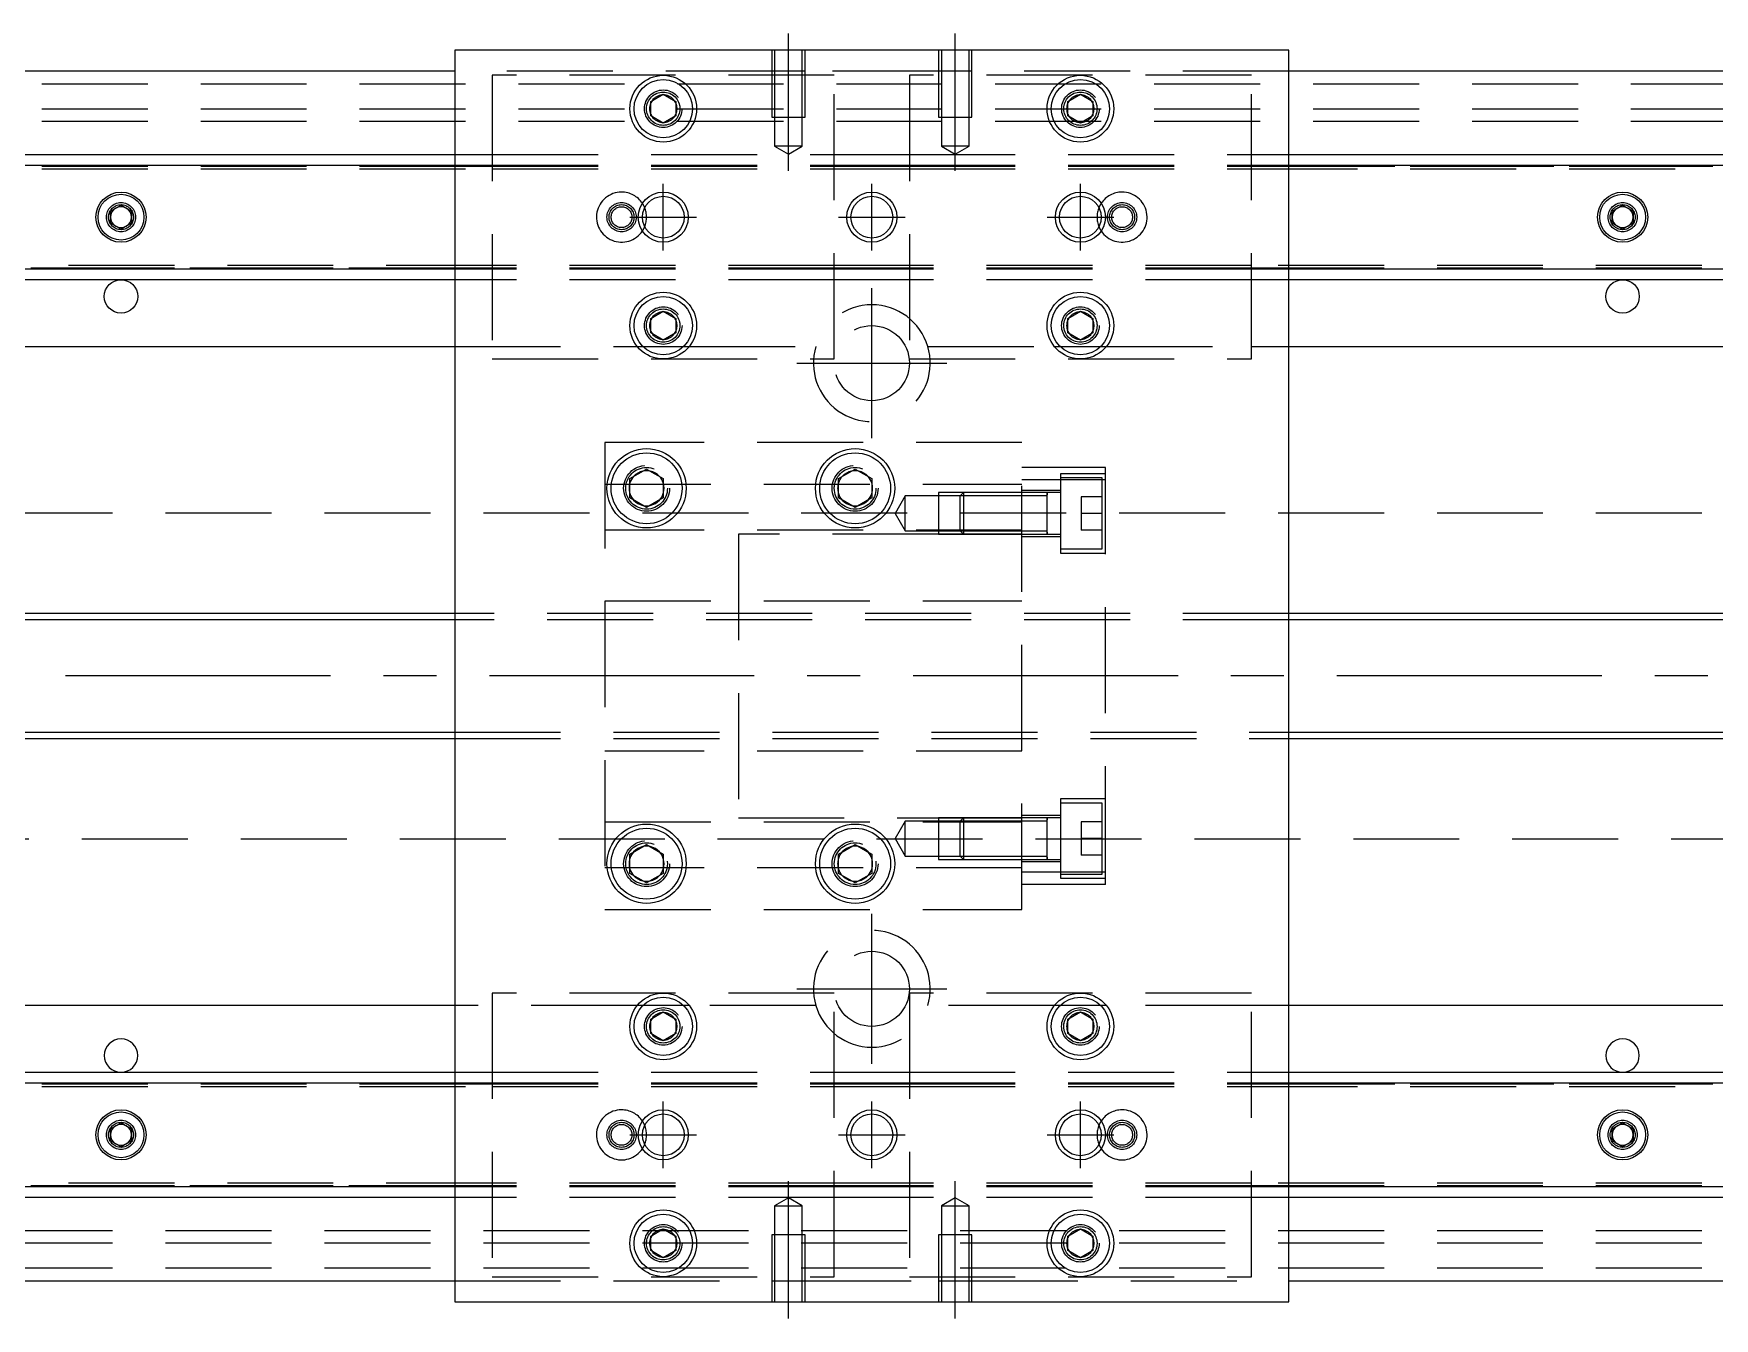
# Model space of a CAD drawing. Extents: x -12 to 788, y -275 to 77.
# Drawn here: x 189.5 to 391, y -77 to 77 of the extents above; entities that cross this region are included whole.
import ezdxf

# ---------------------------------------------------------------- set-up
doc = ezdxf.new("R2010")
doc.units = 0
doc.linetypes.add('CENTER', pattern=[50.8, 31.75, -6.35, 6.35, -6.35])
doc.linetypes.add('DASHED', pattern=[19.05, 12.7, -6.35])
doc.layers.get('0').update_dxf_attribs({"linetype": 'CONTINUOUS'})
doc.layers.add('CENTER', color=1, linetype='CENTER')

msp = doc.modelspace()

# ---------------------------------------------------------------- linework, layer by layer
at = {"color": 7, "linetype": 'CONTINUOUS'}
for p, q in [((240, 75), (240, -75)), ((340, 75), (240, 75)), ((340, -75), (340, 75)), ((240, 72.5), (0, 72.5)), ((580, 72.5), (340, 72.5)), ((263.5, 68.866026), (265, 69.73205)), ((263.5, 67.133974), (263.5, 68.866026)), ((265, 69.73205), (266.5, 68.866026)), ((266.5, 68.866026), (266.5, 67.133974)), ((313.5, 68.866026), (315, 69.73205)), ((313.5, 67.133974), (313.5, 68.866026)), ((315, 69.73205), (316.5, 68.866026)), ((316.5, 68.866026), (316.5, 67.133974)), ((265, 66.26795), (263.5, 67.133974)), ((266.5, 67.133974), (265, 66.26795)), ((315, 66.26795), (313.5, 67.133974)), ((316.5, 67.133974), (315, 66.26795)), ((0, 62.5), (240, 62.5)), ((340, 62.5), (580, 62.5)), ((0, 61.247728), (240, 61.247728)), ((340, 61.247728), (580, 61.247728)), ((198.75, 55.721688), (200, 56.443376)), ((200, 56.443376), (201.25, 55.721688)), ((378.75, 55.721688), (380, 56.443376)), ((380, 56.443376), (381.25, 55.721688)), ((198.75, 54.278312), (198.75, 55.721688)), ((201.25, 55.721688), (201.25, 54.278312)), ((378.75, 54.278312), (378.75, 55.721688)), ((381.25, 55.721688), (381.25, 54.278312)), ((200, 53.556624), (198.75, 54.278312)), ((201.25, 54.278312), (200, 53.556624)), ((380, 53.556624), (378.75, 54.278312)), ((381.25, 54.278312), (380, 53.556624)), ((240, 48.752272), (0, 48.752272)), ((580, 48.752272), (340, 48.752272)), ((240, 47.5), (0, 47.5)), ((580, 47.5), (340, 47.5)), ((263.5, 42.866026), (265, 43.73205)), ((263.5, 41.133974), (263.5, 42.866026)), ((265, 43.73205), (266.5, 42.866026)), ((266.5, 42.866026), (266.5, 41.133974)), ((313.5, 42.866026), (315, 43.73205)), ((313.5, 41.133974), (313.5, 42.866026)), ((315, 43.73205), (316.5, 42.866026)), ((316.5, 42.866026), (316.5, 41.133974)), ((265, 40.26795), (263.5, 41.133974)), ((266.5, 41.133974), (265, 40.26795)), ((315, 40.26795), (313.5, 41.133974)), ((316.5, 41.133974), (315, 40.26795)), ((176.708204, 39.5), (240, 39.5)), ((340, 39.5), (403.291796, 39.5)), ((261, 23.6547), (263, 24.809402)), ((263, 24.809402), (265, 23.6547)), ((286, 23.6547), (288, 24.809402)), ((288, 24.809402), (290, 23.6547)), ((261, 21.3453), (261, 23.6547)), ((265, 23.6547), (265, 21.3453)), ((286, 21.3453), (286, 23.6547)), ((290, 23.6547), (290, 21.3453)), ((263, 20.190598), (261, 21.3453)), ((265, 21.3453), (263, 20.190598)), ((288, 20.190598), (286, 21.3453)), ((290, 21.3453), (288, 20.190598)), ((308, 21.585572), (300.6, 21.585572)), ((300.6, 17.385572), (308, 17.385572)), ((240, 7.5), (40.5, 7.5)), ((530, 7.5), (340, 7.5)), ((40.5, -7.5), (240, -7.5)), ((340, -7.5), (530, -7.5)), ((308, -17.385572), (300.6, -17.385572)), ((261, -21.3453), (263, -20.190598)), ((261, -23.6547), (261, -21.3453)), ((263, -20.190598), (265, -21.3453)), ((265, -21.3453), (265, -23.6547)), ((286, -21.3453), (288, -20.190598)), ((286, -23.6547), (286, -21.3453)), ((288, -20.190598), (290, -21.3453)), ((290, -21.3453), (290, -23.6547)), ((300.6, -21.585572), (308, -21.585572)), ((263, -24.809402), (261, -23.6547)), ((265, -23.6547), (263, -24.809402)), ((288, -24.809402), (286, -23.6547)), ((290, -23.6547), (288, -24.809402)), ((240, -39.5), (176.708204, -39.5)), ((263.5, -41.133974), (265, -40.26795)), ((265, -40.26795), (266.5, -41.133974)), ((313.5, -41.133974), (315, -40.26795)), ((315, -40.26795), (316.5, -41.133974)), ((403.291796, -39.5), (340, -39.5)), ((263.5, -42.866026), (263.5, -41.133974)), ((266.5, -41.133974), (266.5, -42.866026)), ((313.5, -42.866026), (313.5, -41.133974)), ((316.5, -41.133974), (316.5, -42.866026)), ((265, -43.73205), (263.5, -42.866026)), ((266.5, -42.866026), (265, -43.73205)), ((315, -43.73205), (313.5, -42.866026)), ((316.5, -42.866026), (315, -43.73205)), ((0, -47.5), (240, -47.5)), ((340, -47.5), (580, -47.5)), ((0, -48.752272), (240, -48.752272)), ((340, -48.752272), (580, -48.752272)), ((198.75, -54.278312), (200, -53.556624)), ((198.75, -55.721688), (198.75, -54.278312)), ((200, -53.556624), (201.25, -54.278312)), ((201.25, -54.278312), (201.25, -55.721688)), ((378.75, -54.278312), (380, -53.556624)), ((378.75, -55.721688), (378.75, -54.278312)), ((380, -53.556624), (381.25, -54.278312)), ((381.25, -54.278312), (381.25, -55.721688)), ((200, -56.443376), (198.75, -55.721688)), ((201.25, -55.721688), (200, -56.443376)), ((380, -56.443376), (378.75, -55.721688)), ((381.25, -55.721688), (380, -56.443376)), ((240, -61.247728), (0, -61.247728)), ((580, -61.247728), (340, -61.247728)), ((240, -62.5), (0, -62.5)), ((580, -62.5), (340, -62.5)), ((263.5, -67.133974), (265, -66.26795)), ((265, -66.26795), (266.5, -67.133974)), ((313.5, -67.133974), (315, -66.26795)), ((315, -66.26795), (316.5, -67.133974)), ((263.5, -68.866026), (263.5, -67.133974)), ((266.5, -67.133974), (266.5, -68.866026)), ((313.5, -68.866026), (313.5, -67.133974)), ((316.5, -67.133974), (316.5, -68.866026)), ((265, -69.73205), (263.5, -68.866026)), ((266.5, -68.866026), (265, -69.73205)), ((315, -69.73205), (313.5, -68.866026)), ((316.5, -68.866026), (315, -69.73205)), ((0, -72.5), (240, -72.5)), ((340, -72.5), (580, -72.5)), ((240, -75), (340, -75))]:
    msp.add_line(p, q, dxfattribs=at)
at = {"color": 3, "linetype": 'DASHED'}
for p, q in [((278.000006, 75), (278.000006, 67)), ((278.35, 75), (278.35, 67)), ((281.65, 67), (281.65, 75)), ((281.999994, 67), (281.999994, 75)), ((298.000006, 75), (298.000006, 67)), ((298.35, 75), (298.35, 67)), ((301.65, 67), (301.65, 75)), ((301.999994, 67), (301.999994, 75)), ((0, 71), (580, 71)), ((278.000006, 72.5), (240, 72.5)), ((285.5, 72), (244.5, 72)), ((244.5, 72), (244.5, 38)), ((281.999994, 72.5), (278.000006, 72.5)), ((298.000006, 72.5), (281.999994, 72.5)), ((285.5, 38), (285.5, 72)), ((335.5, 72), (294.5, 72)), ((294.5, 72), (294.5, 38)), ((301.999994, 72.5), (298.000006, 72.5)), ((340, 72.5), (301.999994, 72.5)), ((335.5, 38), (335.5, 72)), ((0, 68), (580, 68)), ((0, 66.5), (580, 66.5)), ((266.973226, 68.326156), (267, 68)), ((278.000006, 67), (281.999994, 67)), ((278.35, 67), (278.35, 63.5)), ((281.65, 63.5), (281.65, 67)), ((298.000006, 67), (301.999994, 67)), ((298.35, 67), (298.35, 63.5)), ((301.65, 63.5), (301.65, 67)), ((313, 68), (313.023172, 68.30356)), ((240, 62.5), (244.5, 62.5)), ((244.5, 62.5), (285.5, 62.5)), ((281.65, 63.5), (278.35, 63.5)), ((278.35, 63.5), (280, 62.547372)), ((280, 62.547372), (281.65, 63.5)), ((285.5, 62.5), (294.5, 62.5)), ((294.5, 62.5), (335.5, 62.5)), ((301.65, 63.5), (298.35, 63.5)), ((298.35, 63.5), (300, 62.547372)), ((300, 62.547372), (301.65, 63.5)), ((335.5, 62.5), (340, 62.5)), ((0, 61.1147), (240, 61.1147)), ((0, 61.1), (244.5, 61.1)), ((0, 60.8), (244.5, 60.8)), ((240, 61.247728), (244.5, 61.247728)), ((240, 61.1147), (244.5, 61.1147)), ((244.5, 61.247728), (285.5, 61.247728)), ((244.5, 61.1147), (285.5, 61.1147)), ((244.5, 61.1), (285.5, 61.1)), ((244.5, 60.8), (285.5, 60.8)), ((285.5, 61.247728), (294.5, 61.247728)), ((285.5, 61.1147), (294.5, 61.1147)), ((285.5, 61.1), (294.5, 61.1)), ((285.5, 60.8), (294.5, 60.8)), ((294.5, 61.247728), (335.5, 61.247728)), ((294.5, 61.1147), (335.5, 61.1147)), ((294.5, 61.1), (335.5, 61.1)), ((294.5, 60.8), (335.5, 60.8)), ((335.5, 61.247728), (340, 61.247728)), ((335.5, 61.1147), (340, 61.1147)), ((335.5, 61.1), (580, 61.1)), ((335.5, 60.8), (580, 60.8)), ((340, 61.1147), (580, 61.1147)), ((201.477374, 55.25955), (201.5, 55)), ((378.5, 55), (378.52041, 55.24661)), ((244.5, 49.2), (0, 49.2)), ((244.5, 48.9), (0, 48.9)), ((240, 48.8853), (0, 48.8853)), ((244.5, 48.8853), (240, 48.8853)), ((244.5, 48.752272), (240, 48.752272)), ((285.5, 49.2), (244.5, 49.2)), ((285.5, 48.9), (244.5, 48.9)), ((285.5, 48.8853), (244.5, 48.8853)), ((285.5, 48.752272), (244.5, 48.752272)), ((294.5, 49.2), (285.5, 49.2)), ((294.5, 48.9), (285.5, 48.9)), ((294.5, 48.8853), (285.5, 48.8853)), ((294.5, 48.752272), (285.5, 48.752272)), ((335.5, 49.2), (294.5, 49.2)), ((335.5, 48.9), (294.5, 48.9)), ((335.5, 48.8853), (294.5, 48.8853)), ((335.5, 48.752272), (294.5, 48.752272)), ((580, 49.2), (335.5, 49.2)), ((580, 48.9), (335.5, 48.9)), ((340, 48.8853), (335.5, 48.8853)), ((340, 48.752272), (335.5, 48.752272)), ((580, 48.8853), (340, 48.8853)), ((244.5, 47.5), (240, 47.5)), ((285.5, 47.5), (244.5, 47.5)), ((294.5, 47.5), (285.5, 47.5)), ((335.5, 47.5), (294.5, 47.5)), ((340, 47.5), (335.5, 47.5)), ((266.973226, 42.326156), (267, 42)), ((316.973226, 42.326156), (317, 42)), ((240, 39.5), (261.877502, 39.5)), ((261.877502, 39.5), (262.55051, 39.5)), ((262.55051, 39.5), (267.44949, 39.5)), ((267.44949, 39.5), (268.122498, 39.5)), ((268.122498, 39.5), (283.291796, 39.5)), ((296.708204, 39.5), (311.877502, 39.5)), ((311.877502, 39.5), (312.55051, 39.5)), ((312.55051, 39.5), (317.44949, 39.5)), ((317.44949, 39.5), (318.122498, 39.5)), ((318.122498, 39.5), (335.5, 39.5)), ((335.5, 39.5), (340, 39.5)), ((244.5, 38), (285.5, 38)), ((294.5, 38), (335.5, 38)), ((258, 28), (258, -28)), ((308, 28), (258, 28)), ((308, -28), (308, 28)), ((318, 25), (308, 25)), ((312.6, 24.235572), (312.6, 14.735572)), ((318, 24.235572), (312.6, 24.235572)), ((318, 23.49468), (318, 25)), ((258, 23), (308, 23)), ((260.5, 22.5), (260.512884, 22.753488)), ((285.5, 22.5), (285.52689, 22.865682)), ((318, 23.49468), (308, 23.49468)), ((312.6, 22.235572), (308, 22.235572)), ((317.6, 23.735572), (312.6, 23.735572)), ((317.6, 15.235572), (317.6, 23.735572)), ((318, -23.49468), (318, 23.49468)), ((294, 21.585572), (292.787564, 19.485572)), ((294, 17.385572), (294, 21.585572)), ((298, 21.585572), (294, 21.585572)), ((298, 21.985566), (298, 16.985576)), ((301, 21.985566), (298, 21.985566)), ((300.6, 21.585572), (298, 21.585572)), ((301, 21.985572), (300.6, 21.585572)), ((300.6, 17.385572), (300.6, 21.585572)), ((308, 21.585572), (300.6, 21.585572)), ((301, 21.985572), (301, 16.985572)), ((308, 21.985566), (301, 21.985566)), ((311.005, 21.985572), (308, 21.98557)), ((311, 21.585572), (308, 21.585572)), ((312.6, 21.985572), (310.995, 21.985572)), ((311, 16.985566), (311, 21.985576)), ((311, 21.585572), (311, 21.985576)), ((311, 21.728174), (311, 21.985572)), ((311, 21.985572), (311, 21.728122)), ((311, 17.24302), (311, 21.728174)), ((311, 17.385572), (311, 21.585572)), ((315.1, 21.485572), (315.1, 19.485572)), ((317.6, 21.485572), (315.1, 21.485572)), ((580, 19.5), (61.969694, 19.5)), ((292.787564, 19.485572), (294, 17.385572)), ((317.6, 19.485572), (315.1, 19.485572)), ((315.1, 19.485572), (315.1, 17.485572)), ((308, 17.5), (258, 17.5)), ((274, 17), (274, -17)), ((298, 17), (274, 17)), ((294, 17.385572), (298, 17.385572)), ((298, 17.385572), (300.6, 17.385572)), ((308, 17), (298, 17)), ((298, 16.985576), (301, 16.985576)), ((300.6, 17.385572), (301, 16.985572)), ((300.6, 17.385572), (308, 17.385572)), ((301, 16.985576), (308, 16.985576)), ((308, 17.385572), (311, 17.385572)), ((308, 16.985574), (311.005, 16.985572)), ((308, 16.735572), (312.6, 16.735572)), ((310.995, 16.985572), (312.6, 16.985572)), ((311, 16.985566), (311, 17.385572)), ((311, 17.243038), (311, 16.985572)), ((311, 16.985572), (311, 17.24302)), ((317.6, 17.485572), (315.1, 17.485572)), ((312.6, 15.235572), (317.6, 15.235572)), ((312.6, 14.735572), (318, 14.735572)), ((258, 9), (308, 9)), ((340, 7.5), (240, 7.5)), ((340, 6.75), (240, 6.75)), ((240, -6.75), (340, -6.75)), ((240, -7.5), (340, -7.5)), ((308, -9), (258, -9)), ((312.6, -14.735572), (312.6, -24.235572)), ((318, -14.735572), (312.6, -14.735572)), ((317.6, -15.235572), (312.6, -15.235572)), ((317.6, -23.735572), (317.6, -15.235572)), ((258, -17.5), (308, -17.5)), ((274, -17), (298, -17)), ((294, -17.385572), (292.787564, -19.485572)), ((294, -21.585572), (294, -17.385572)), ((298, -17.385572), (294, -17.385572)), ((298, -16.985576), (298, -21.985566)), ((301, -16.985576), (298, -16.985576)), ((298, -17), (308, -17)), ((300.6, -17.385572), (298, -17.385572)), ((301, -16.985572), (300.6, -17.385572)), ((300.6, -21.585572), (300.6, -17.385572)), ((308, -17.385572), (300.6, -17.385572)), ((301, -16.985572), (301, -21.985572)), ((308, -16.985576), (301, -16.985576)), ((312.6, -16.735572), (308, -16.735572)), ((311.005, -16.985572), (308, -16.985574)), ((311, -17.385572), (308, -17.385572)), ((312.6, -16.985572), (310.995, -16.985572)), ((311, -21.985576), (311, -16.985566)), ((311, -21.985576), (311, -16.985566)), ((311, -17.385572), (311, -16.985566)), ((311, -17.24297), (311, -16.985572)), ((311, -16.985572), (311, -17.24302)), ((311, -21.728122), (311, -17.24297)), ((311, -21.585572), (311, -17.385572)), ((315.1, -17.485572), (315.1, -19.485572)), ((317.6, -17.485572), (315.1, -17.485572)), ((61.969694, -19.5), (580, -19.5)), ((292.787564, -19.485572), (294, -21.585572)), ((317.6, -19.485572), (315.1, -19.485572)), ((315.1, -19.485572), (315.1, -21.485572)), ((294, -21.585572), (298, -21.585572)), ((298, -21.585572), (300.6, -21.585572)), ((298, -21.985566), (301, -21.985566)), ((300.6, -21.585572), (301, -21.985572)), ((300.6, -21.585572), (308, -21.585572)), ((301, -21.985566), (308, -21.985566)), ((308, -21.585572), (311, -21.585572)), ((308, -21.98557), (311.005, -21.985572)), ((310.995, -21.985572), (312.6, -21.985572)), ((311, -21.985576), (311, -21.585572)), ((311, -21.728104), (311, -21.985572)), ((311, -21.985572), (311, -21.728122)), ((317.6, -21.485572), (315.1, -21.485572)), ((308, -23), (258, -23)), ((265.483582, -22.213962), (265.5, -22.5)), ((290.483582, -22.213962), (290.5, -22.5)), ((308, -22.235572), (312.6, -22.235572)), ((318, -23.49468), (308, -23.49468)), ((312.6, -23.735572), (317.6, -23.735572)), ((318, -25), (318, -23.49468)), ((318, -25), (308, -25)), ((312.6, -24.235572), (318, -24.235572)), ((258, -28), (308, -28)), ((244.5, -38), (244.5, -72)), ((285.5, -38), (244.5, -38)), ((285.5, -72), (285.5, -38)), ((294.5, -38), (294.5, -72)), ((335.5, -38), (294.5, -38)), ((335.5, -72), (335.5, -38)), ((261.877502, -39.5), (240, -39.5)), ((262.55051, -39.5), (261.877502, -39.5)), ((267.44949, -39.5), (262.55051, -39.5)), ((268.122498, -39.5), (267.44949, -39.5)), ((283.291796, -39.5), (268.122498, -39.5)), ((311.877502, -39.5), (296.708204, -39.5)), ((312.55051, -39.5), (311.877502, -39.5)), ((317.44949, -39.5), (312.55051, -39.5)), ((318.122498, -39.5), (317.44949, -39.5)), ((335.5, -39.5), (318.122498, -39.5)), ((340, -39.5), (335.5, -39.5)), ((266.973226, -41.673844), (267, -42)), ((313, -42), (313.030168, -41.653934)), ((240, -47.5), (244.5, -47.5)), ((244.5, -47.5), (285.5, -47.5)), ((285.5, -47.5), (294.5, -47.5)), ((294.5, -47.5), (335.5, -47.5)), ((335.5, -47.5), (340, -47.5)), ((0, -48.8853), (240, -48.8853)), ((0, -48.9), (244.5, -48.9)), ((0, -49.2), (244.5, -49.2)), ((240, -48.752272), (244.5, -48.752272)), ((240, -48.8853), (244.5, -48.8853)), ((244.5, -48.752272), (285.5, -48.752272)), ((244.5, -48.8853), (285.5, -48.8853)), ((244.5, -48.9), (285.5, -48.9)), ((244.5, -49.2), (285.5, -49.2)), ((285.5, -48.752272), (294.5, -48.752272)), ((285.5, -48.8853), (294.5, -48.8853)), ((285.5, -48.9), (294.5, -48.9)), ((285.5, -49.2), (294.5, -49.2)), ((294.5, -48.752272), (335.5, -48.752272)), ((294.5, -48.8853), (335.5, -48.8853)), ((294.5, -48.9), (335.5, -48.9)), ((294.5, -49.2), (335.5, -49.2)), ((335.5, -48.752272), (340, -48.752272)), ((335.5, -48.8853), (340, -48.8853)), ((335.5, -48.9), (580, -48.9)), ((335.5, -49.2), (580, -49.2)), ((340, -48.8853), (580, -48.8853)), ((198.5, -55), (198.52041, -54.75339)), ((381.477374, -54.74045), (381.5, -55)), ((244.5, -60.8), (0, -60.8)), ((244.5, -61.1), (0, -61.1)), ((240, -61.1147), (0, -61.1147)), ((244.5, -61.1147), (240, -61.1147)), ((244.5, -61.247728), (240, -61.247728)), ((285.5, -60.8), (244.5, -60.8)), ((285.5, -61.1), (244.5, -61.1)), ((285.5, -61.1147), (244.5, -61.1147)), ((285.5, -61.247728), (244.5, -61.247728)), ((294.5, -60.8), (285.5, -60.8)), ((294.5, -61.1), (285.5, -61.1)), ((294.5, -61.1147), (285.5, -61.1147)), ((294.5, -61.247728), (285.5, -61.247728)), ((335.5, -60.8), (294.5, -60.8)), ((335.5, -61.1), (294.5, -61.1)), ((335.5, -61.1147), (294.5, -61.1147)), ((335.5, -61.247728), (294.5, -61.247728)), ((580, -60.8), (335.5, -60.8)), ((580, -61.1), (335.5, -61.1)), ((340, -61.1147), (335.5, -61.1147)), ((340, -61.247728), (335.5, -61.247728)), ((580, -61.1147), (340, -61.1147)), ((244.5, -62.5), (240, -62.5)), ((285.5, -62.5), (244.5, -62.5)), ((280, -62.547372), (278.35, -63.5)), ((278.35, -63.5), (280, -63.5)), ((278.35, -63.5), (278.35, -67)), ((281.65, -63.5), (280, -62.547372)), ((280, -63.5), (281.65, -63.5)), ((281.65, -67), (281.65, -63.5)), ((294.5, -62.5), (285.5, -62.5)), ((335.5, -62.5), (294.5, -62.5)), ((300, -62.547372), (298.35, -63.5)), ((298.35, -63.5), (300, -63.5)), ((298.35, -63.5), (298.35, -67)), ((301.65, -63.5), (300, -62.547372)), ((300, -63.5), (301.65, -63.5)), ((301.65, -67), (301.65, -63.5)), ((340, -62.5), (335.5, -62.5)), ((580, -66.5), (0, -66.5)), ((580, -68), (0, -68)), ((263, -68), (263.023172, -67.69644)), ((281.999994, -67), (278.000006, -67)), ((278.000006, -67), (278.000006, -75)), ((278.35, -67), (278.35, -75)), ((281.65, -75), (281.65, -67)), ((281.999994, -75), (281.999994, -67)), ((301.999994, -67), (298.000006, -67)), ((298.000006, -67), (298.000006, -75)), ((298.35, -67), (298.35, -75)), ((301.65, -75), (301.65, -67)), ((301.999994, -75), (301.999994, -67)), ((313, -68), (313.023172, -67.69644)), ((580, -71), (0, -71)), ((240, -72.5), (278.000006, -72.5)), ((244.5, -72), (285.5, -72)), ((278.000006, -72.5), (281.999994, -72.5)), ((281.999994, -72.5), (298.000006, -72.5)), ((294.5, -72), (335.5, -72)), ((298.000006, -72.5), (301.999994, -72.5)), ((301.999994, -72.5), (340, -72.5))]:
    msp.add_line(p, q, dxfattribs=at)
at = {"color": 3, "linetype": 'CONTINUOUS'}
for p, q in [((240, 6.75), (40.5, 6.75)), ((530, 6.75), (340, 6.75)), ((40.5, -6.75), (240, -6.75)), ((340, -6.75), (530, -6.75))]:
    msp.add_line(p, q, dxfattribs=at)
at = {"color": 7, "linetype": 'CONTINUOUS'}
for centre, radius in [((265, 68), 4), ((265, 68), 3.5), ((315, 68), 4), ((315, 68), 3.5), ((200, 55), 3), ((200, 55), 2.75), ((265, 55), 2.5), ((290, 55), 3), ((290, 55), 2.5), ((315, 55), 2.5), ((380, 55), 3), ((380, 55), 2.75), ((200, 45.5), 2), ((380, 45.5), 2), ((265, 42), 4), ((265, 42), 3.5), ((315, 42), 4), ((315, 42), 3.5), ((263, 22.5), 4.75), ((263, 22.5), 4.25), ((288, 22.5), 4.75), ((288, 22.5), 4.25), ((263, -22.5), 4.75), ((288, -22.5), 4.75), ((263, -22.5), 4.25), ((288, -22.5), 4.25), ((265, -42), 4), ((315, -42), 4), ((265, -42), 3.5), ((315, -42), 3.5), ((200, -55), 3), ((200, -55), 2.75), ((290, -55), 3), ((380, -55), 3), ((380, -55), 2.75), ((265, -55), 2.5), ((290, -55), 2.5), ((315, -55), 2.5), ((265, -68), 4), ((315, -68), 4), ((265, -68), 3.5), ((315, -68), 3.5)]:
    msp.add_circle(centre, radius, dxfattribs=at)
at = {"color": 3, "linetype": 'DASHED'}
for centre, radius in [((265, 68), 2.25), ((265, 68), 2), ((315, 68), 2.25), ((315, 68), 2), ((200, 55), 1.75), ((200, 55), 1.5), ((260, 55), 1.75), ((260, 55), 1.5), ((320, 55), 1.75), ((320, 55), 1.5), ((380, 55), 1.75), ((380, 55), 1.5), ((260, 55), 1.25), ((320, 55), 1.25), ((265, 42), 2.25), ((265, 42), 2), ((315, 42), 2.25), ((315, 42), 2), ((290, 37.5), 4.5), ((263, 22.5), 2.75), ((263, 22.5), 2.5), ((288, 22.5), 2.75), ((288, 22.5), 2.5), ((263, -22.5), 2.75), ((263, -22.5), 2.5), ((288, -22.5), 2.75), ((288, -22.5), 2.5), ((290, -37.5), 4.5), ((265, -42), 2.25), ((265, -42), 2), ((315, -42), 2.25), ((315, -42), 2), ((200, -55), 1.75), ((200, -55), 1.5), ((260, -55), 1.75), ((260, -55), 1.5), ((260, -55), 1.25), ((320, -55), 1.75), ((320, -55), 1.5), ((320, -55), 1.25), ((380, -55), 1.75), ((380, -55), 1.5), ((265, -68), 2.25), ((265, -68), 2), ((315, -68), 2.25), ((315, -68), 2)]:
    msp.add_circle(centre, radius, dxfattribs=at)
at = {"color": 3, "linetype": 'CONTINUOUS'}
for centre in [(265, 55), (315, 55), (265, -55), (315, -55)]:
    msp.add_circle(centre, 3, dxfattribs=at)
at = {"color": 7, "linetype": 'CONTINUOUS'}
for centre, radius, start, end in [((265, 68), 1.65, 155.380023, 180), ((265, 68), 1.65, 144.619977, 155.380023), ((265, 68), 1.65, 95.380023, 144.619977), ((265, 68), 1.65, 84.619977, 95.380023), ((265, 68), 1.65, 35.380023, 84.619977), ((265, 68), 1.65, 24.619977, 35.380023), ((265, 68), 1.65, 335.380023, 24.619977), ((315, 68), 1.65, 155.380023, 180), ((315, 68), 1.65, 144.619977, 155.380023), ((315, 68), 1.65, 95.380023, 144.619977), ((315, 68), 1.65, 84.619977, 95.380023), ((315, 68), 1.65, 35.380023, 84.619977), ((315, 68), 1.65, 24.619977, 35.380023), ((315, 68), 1.65, 335.380023, 24.619977), ((265, 68), 1.65, 180, 204.619977), ((265, 68), 1.65, 204.619977, 215.380023), ((265, 68), 1.65, 215.380023, 264.619977), ((265, 68), 1.65, 275.380023, 324.619977), ((265, 68), 1.65, 324.619977, 335.380023), ((315, 68), 1.65, 180, 204.619977), ((315, 68), 1.65, 204.619977, 215.380023), ((315, 68), 1.65, 215.380023, 264.619977), ((315, 68), 1.65, 275.380023, 324.619977), ((315, 68), 1.65, 324.619977, 335.380023), ((265, 68), 1.65, 264.619977, 275.380023), ((315, 68), 1.65, 264.619977, 275.380023), ((200, 55), 1.25, 120, 180), ((200, 55), 1.25, 180, 240), ((200, 55), 1.25, 60, 120), ((200, 55), 1.25, 0, 60), ((200, 55), 1.25, 300, 0), ((380, 55), 1.25, 120, 180), ((380, 55), 1.25, 180, 240), ((380, 55), 1.25, 60, 120), ((380, 55), 1.25, 0, 60), ((380, 55), 1.25, 300, 0), ((200, 55), 1.25, 240, 300), ((380, 55), 1.25, 240, 300), ((265, 42), 1.65, 155.380023, 180), ((265, 42), 1.65, 144.619977, 155.380023), ((265, 42), 1.65, 95.380023, 144.619977), ((265, 42), 1.65, 84.619977, 95.380023), ((265, 42), 1.65, 35.380023, 84.619977), ((265, 42), 1.65, 24.619977, 35.380023), ((265, 42), 1.65, 335.380023, 24.619977), ((315, 42), 1.65, 155.380023, 180), ((315, 42), 1.65, 144.619977, 155.380023), ((315, 42), 1.65, 95.380023, 144.619977), ((315, 42), 1.65, 84.619977, 95.380023), ((315, 42), 1.65, 35.380023, 84.619977), ((315, 42), 1.65, 24.619977, 35.380023), ((315, 42), 1.65, 335.380023, 24.619977), ((265, 42), 1.65, 180, 204.619977), ((265, 42), 1.65, 204.619977, 215.380023), ((265, 42), 1.65, 215.380023, 264.619977), ((265, 42), 1.65, 264.619977, 275.380023), ((265, 42), 1.65, 275.380023, 324.619977), ((265, 42), 1.65, 324.619977, 335.380023), ((315, 42), 1.65, 180, 204.619977), ((315, 42), 1.65, 204.619977, 215.380023), ((315, 42), 1.65, 215.380023, 264.619977), ((315, 42), 1.65, 264.619977, 275.380023), ((315, 42), 1.65, 275.380023, 324.619977), ((315, 42), 1.65, 324.619977, 335.380023), ((263, 22.5), 2.1, 102.24721, 137.75279), ((263, 22.5), 2.1, 77.75279, 102.24721), ((263, 22.5), 2.1, 42.24721, 77.75279), ((288, 22.5), 2.1, 102.24721, 137.75279), ((288, 22.5), 2.1, 77.75279, 102.24721), ((288, 22.5), 2.1, 42.24721, 77.75279), ((263, 22.5), 2.1, 162.24721, 180), ((263, 22.5), 2.1, 180, 197.75279), ((263, 22.5), 2.1, 137.75279, 162.24721), ((263, 22.5), 2.1, 17.75279, 42.24721), ((263, 22.5), 2.1, 342.24721, 17.75279), ((288, 22.5), 2.1, 162.24721, 180), ((288, 22.5), 2.1, 180, 197.75279), ((288, 22.5), 2.1, 137.75279, 162.24721), ((288, 22.5), 2.1, 17.75279, 42.24721), ((288, 22.5), 2.1, 342.24721, 17.75279), ((263, 22.5), 2.1, 197.75279, 222.24721), ((263, 22.5), 2.1, 222.24721, 257.75279), ((263, 22.5), 2.1, 257.75279, 282.24721), ((263, 22.5), 2.1, 282.24721, 317.75279), ((263, 22.5), 2.1, 317.75279, 342.24721), ((288, 22.5), 2.1, 197.75279, 222.24721), ((288, 22.5), 2.1, 222.24721, 257.75279), ((288, 22.5), 2.1, 257.75279, 282.24721), ((288, 22.5), 2.1, 282.24721, 317.75279), ((288, 22.5), 2.1, 317.75279, 342.24721), ((263, -22.5), 2.1, 162.24721, 180), ((263, -22.5), 2.1, 137.75279, 162.24721), ((263, -22.5), 2.1, 102.24721, 137.75279), ((263, -22.5), 2.1, 77.75279, 102.24721), ((263, -22.5), 2.1, 42.24721, 77.75279), ((263, -22.5), 2.1, 17.75279, 42.24721), ((263, -22.5), 2.1, 342.24721, 17.75279), ((288, -22.5), 2.1, 162.24721, 180), ((288, -22.5), 2.1, 137.75279, 162.24721), ((288, -22.5), 2.1, 102.24721, 137.75279), ((288, -22.5), 2.1, 77.75279, 102.24721), ((288, -22.5), 2.1, 42.24721, 77.75279), ((288, -22.5), 2.1, 17.75279, 42.24721), ((288, -22.5), 2.1, 342.24721, 17.75279), ((263, -22.5), 2.1, 180, 197.75279), ((263, -22.5), 2.1, 197.75279, 222.24721), ((263, -22.5), 2.1, 222.24721, 257.75279), ((263, -22.5), 2.1, 282.24721, 317.75279), ((263, -22.5), 2.1, 317.75279, 342.24721), ((288, -22.5), 2.1, 180, 197.75279), ((288, -22.5), 2.1, 197.75279, 222.24721), ((288, -22.5), 2.1, 222.24721, 257.75279), ((288, -22.5), 2.1, 282.24721, 317.75279), ((288, -22.5), 2.1, 317.75279, 342.24721), ((263, -22.5), 2.1, 257.75279, 282.24721), ((288, -22.5), 2.1, 257.75279, 282.24721), ((265, -42), 1.65, 155.380023, 180), ((265, -42), 1.65, 180, 204.619977), ((265, -42), 1.65, 144.619977, 155.380023), ((265, -42), 1.65, 95.380023, 144.619977), ((265, -42), 1.65, 84.619977, 95.380023), ((265, -42), 1.65, 35.380023, 84.619977), ((265, -42), 1.65, 24.619977, 35.380023), ((265, -42), 1.65, 335.380023, 24.619977), ((315, -42), 1.65, 155.380023, 180), ((315, -42), 1.65, 180, 204.619977), ((315, -42), 1.65, 144.619977, 155.380023), ((315, -42), 1.65, 95.380023, 144.619977), ((315, -42), 1.65, 84.619977, 95.380023), ((315, -42), 1.65, 35.380023, 84.619977), ((315, -42), 1.65, 24.619977, 35.380023), ((315, -42), 1.65, 335.380023, 24.619977), ((200, -45.5), 2, 90, 270), ((200, -45.5), 2, 270, 90), ((265, -42), 1.65, 204.619977, 215.380023), ((265, -42), 1.65, 215.380023, 264.619977), ((265, -42), 1.65, 264.619977, 275.380023), ((265, -42), 1.65, 275.380023, 324.619977), ((265, -42), 1.65, 324.619977, 335.380023), ((315, -42), 1.65, 204.619977, 215.380023), ((315, -42), 1.65, 215.380023, 264.619977), ((315, -42), 1.65, 264.619977, 275.380023), ((315, -42), 1.65, 275.380023, 324.619977), ((315, -42), 1.65, 324.619977, 335.380023), ((380, -45.5), 2, 90, 270), ((380, -45.5), 2, 270, 90), ((200, -55), 1.25, 120, 180), ((200, -55), 1.25, 60, 120), ((200, -55), 1.25, 0, 60), ((380, -55), 1.25, 120, 180), ((380, -55), 1.25, 60, 120), ((380, -55), 1.25, 0, 60), ((200, -55), 1.25, 180, 240), ((200, -55), 1.25, 240, 300), ((200, -55), 1.25, 300, 0), ((380, -55), 1.25, 180, 240), ((380, -55), 1.25, 240, 300), ((380, -55), 1.25, 300, 0), ((265, -68), 1.65, 95.380023, 144.619977), ((265, -68), 1.65, 84.619977, 95.380023), ((265, -68), 1.65, 35.380023, 84.619977), ((315, -68), 1.65, 95.380023, 144.619977), ((315, -68), 1.65, 84.619977, 95.380023), ((315, -68), 1.65, 35.380023, 84.619977), ((265, -68), 1.65, 155.380023, 180), ((265, -68), 1.65, 180, 204.619977), ((265, -68), 1.65, 144.619977, 155.380023), ((265, -68), 1.65, 24.619977, 35.380023), ((265, -68), 1.65, 335.380023, 24.619977), ((315, -68), 1.65, 155.380023, 180), ((315, -68), 1.65, 180, 204.619977), ((315, -68), 1.65, 144.619977, 155.380023), ((315, -68), 1.65, 24.619977, 35.380023), ((315, -68), 1.65, 335.380023, 24.619977), ((265, -68), 1.65, 204.619977, 215.380023), ((265, -68), 1.65, 215.380023, 264.619977), ((265, -68), 1.65, 264.619977, 275.380023), ((265, -68), 1.65, 275.380023, 324.619977), ((265, -68), 1.65, 324.619977, 335.380023), ((315, -68), 1.65, 204.619977, 215.380023), ((315, -68), 1.65, 215.380023, 264.619977), ((315, -68), 1.65, 264.619977, 275.380023), ((315, -68), 1.65, 275.380023, 324.619977), ((315, -68), 1.65, 324.619977, 335.380023)]:
    msp.add_arc(centre, radius, start, end, dxfattribs=at)
at = {"color": 3, "linetype": 'DASHED'}
for centre, radius, start, end in [((260, 55), 3, 90, 326.44269), ((260, 55), 3, 33.55731, 90), ((260, 55), 3, 22.331645, 33.55731), ((320, 55), 3, 146.44269, 157.668355), ((320, 55), 3, 213.55731, 90), ((320, 55), 3, 90, 146.44269), ((260, 55), 3, 337.668355, 22.331645), ((320, 55), 3, 157.668355, 202.331645), ((260, 55), 3, 326.44269, 337.668355), ((320, 55), 3, 202.331645, 213.55731), ((290, 37.5), 7, 16.60155, 163.39845), ((290, 37.5), 7, 163.39845, 16.60155), ((290, -37.5), 7, 343.39845, 196.60155), ((290, -37.5), 7, 196.60155, 343.39845), ((260, -55), 3, 90, 326.44269), ((260, -55), 3, 33.55731, 90), ((320, -55), 3, 213.55731, 90), ((320, -55), 3, 90, 146.44269), ((260, -55), 3, 22.331645, 33.55731), ((260, -55), 3, 337.668355, 22.331645), ((320, -55), 3, 157.668355, 202.331645), ((320, -55), 3, 146.44269, 157.668355), ((260, -55), 3, 326.44269, 337.668355), ((320, -55), 3, 202.331645, 213.55731)]:
    msp.add_arc(centre, radius, start, end, dxfattribs=at)
at = {"layer": 'CENTER', "color": 1, "linetype": 'CENTER'}
for p, q in [((280, 60.547372), (280, 77)), ((300, 60.547372), (300, 77)), ((265, 51), (265, 59)), ((290, 51), (290, 59)), ((315, 51), (315, 59)), ((261, 55), (269, 55)), ((286, 55), (294, 55)), ((311, 55), (319, 55)), ((290, 28.5), (290, 46.5)), ((281, 37.5), (299, 37.5)), ((631.502205, 0), (-10.32213, 0)), ((290, -46.5), (290, -28.5)), ((281, -37.5), (299, -37.5)), ((265, -59), (265, -51)), ((290, -59), (290, -51)), ((315, -59), (315, -51)), ((261, -55), (269, -55)), ((286, -55), (294, -55)), ((311, -55), (319, -55)), ((280, -77), (280, -60.547372)), ((300, -77), (300, -60.547372))]:
    msp.add_line(p, q, dxfattribs=at)

doc.saveas('drawing.dxf')
